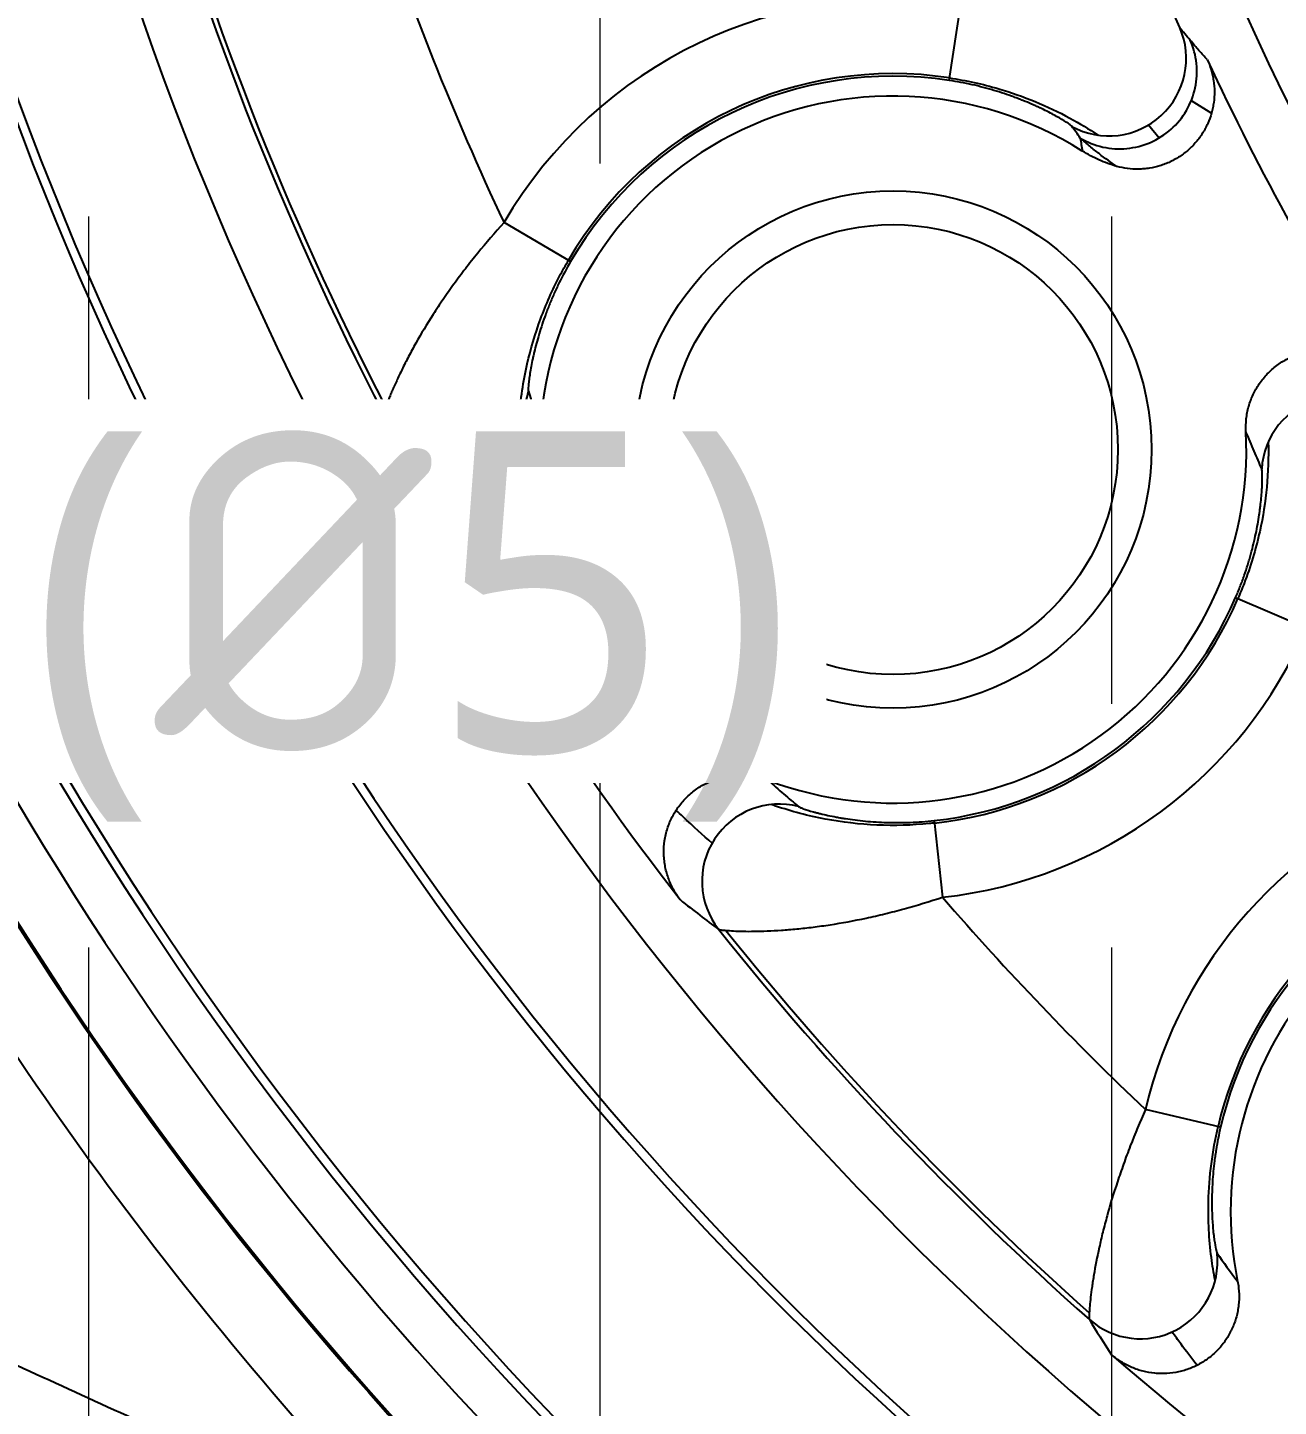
# Model space of a CAD drawing. Header units: millimetres. Extents: x 2519 to 3162, y 2051 to 2506.
# Drawn here: x 2728.94 to 2738.72, y 2260.45 to 2271.23 of the extents above; entities that cross this region are included whole.
import ezdxf

# ---------------------------------------------------------------- set-up
doc = ezdxf.new("R2010")
doc.units = ezdxf.units.MM
doc.linetypes.add('CENTER', pattern=[50.8, 31.75, -6.35, 6.35, -6.35])
doc.linetypes.add('HIDDEN', pattern=[9.525, 6.35, -3.175])
doc.layers.add('20', color=7, linetype='Continuous', true_color=0xffffff)
doc.layers.add('cool', color=153, linetype='HIDDEN', lineweight=9)
doc.layers.add('dim', color=82, linetype='Continuous', lineweight=9)
doc.styles.add('Capful-A', font='')
doc.styles.get('Capful-A').set_extended_font_data('Microsoft YaHei')
doc.dimstyles.new('Capful-A-1.0', dxfattribs={"dimtxt": 2.5, "dimasz": 2.5, "dimexe": 1.5, "dimexo": 1, "dimgap": 1.5, "dimtad": 0, "dimdsep": 46, "dimtxsty": 'Capful-A', "dimcen": 0, "dimclrt": 2, "dimazin": 2, "dimtfac": 1, "dimtmove": 0, "dimatfit": 3, "dimfxl": 0, "dimtolj": 1, "dimtzin": 0, "dimarcsym": 0})

# ---------------------------------------------------------------- blocks, each defined once
blk = doc.blocks.new('SL')
at = {"layer": 'cool', "color": 1, "linetype": 'CENTER', "lineweight": 18, "ltscale": 0.4}
blk.add_line((0, 220), (0, 0), dxfattribs=at)
at = {"layer": 'cool', "lineweight": 18, "ltscale": 0.6}
for p, q in [((-4, 208.79), (-4, 11.21)), ((4, 208.79), (4, 11.21))]:
    blk.add_line(p, q, dxfattribs=at)
blk = doc.blocks.new('*D159')
at = {"layer": 'Defpoints', "color": 0, "transparency": 16777216}
for p in [(2813.414, 2279.55), (2721.414, 2266.55), (2721.414, 2261.552)]:
    blk.add_point(p, dxfattribs=at)
at = {"layer": 'dim', "color": 0, "lineweight": -2, "transparency": 16777216}
blk.add_line((2721.414, 2266.05), (2721.414, 2261.552), dxfattribs=at)
at = {"layer": 'dim', "color": 2, "transparency": 16777216, "insert": (2721.414, 2259.281), "char_height": 2.5, "attachment_point": 5, "rotation": 90, "style": 'Capful-A', "bg_fill": 3, "box_fill_scale": 1.1, "bg_fill_color": 256, "bg_fill_true_color": 13158600, "bg_fill_transparency": 0}
blk.add_mtext('\\A1;92', dxfattribs=at)
blk = doc.blocks.new('*D160')
at = {"layer": 'Defpoints', "color": 0, "transparency": 16777216}
for p in [(2813.414, 2279.55), (2724.164, 2266.55), (2724.737, 2266.55)]:
    blk.add_point(p, dxfattribs=at)
at = {"layer": 'dim', "color": 0, "lineweight": -2, "transparency": 16777216}
blk.add_line((2724.663, 2266.55), (2724.737, 2266.55), dxfattribs=at)
at = {"layer": 'dim', "color": 2, "transparency": 16777216, "insert": (2730.082, 2266.55), "char_height": 2.5, "attachment_point": 5, "style": 'Capful-A', "bg_fill": 3, "box_fill_scale": 1.1, "bg_fill_color": 256, "bg_fill_true_color": 13158600, "bg_fill_transparency": 0}
blk.add_mtext('\\A1;13({\\fISOCPEUR|b0|i0|c134|p34;%%C}5)', dxfattribs=at)

msp = doc.modelspace()

# ---------------------------------------------------------------- linework, layer by layer
at = {"layer": '20', "color": 7, "linetype": 'Continuous'}
for p, q in [((2736.146, 2270.82), (2736.236, 2271.416)), ((2738.038, 2270.662), (2738.197, 2270.563)), ((2737.705, 2270.473), (2737.787, 2270.37)), ((2733.184, 2269.404), (2732.664, 2269.708)), ((2738.386, 2266.777), (2738.939, 2266.539)), ((2736.027, 2265.033), (2736.093, 2264.434)), ((2738.268, 2262.637), (2737.681, 2262.773))]:
    msp.add_line(p, q, dxfattribs=at)
for radius in [2.022, 1.759]:
    msp.add_circle((2735.706, 2267.934), radius, dxfattribs=at)
for centre, radius, start, end in [((2753.057, 2279.55), 27.782, 112.2875, 247.6643), ((2753.057, 2279.55), 27.712, 112.2862, 247.7111), ((2753.057, 2279.55), 25.842, 112.2891, 247.7135), ((2753.057, 2279.55), 25.772, 112.2877, 247.667), ((2753.566, 2279.55), 25.125, 112.2698, 247.7302), ((2753.057, 2279.55), 28.649, 188.96, 247.7124), ((2753.057, 2279.55), 28.636, 188.96, 246.1512), ((2753.057, 2279.55), 28.147, 188.96, 247.7124), ((2756.666, 2279.55), 20.483, 194.6918, 203.9573), ((2756.666, 2279.55), 19.968, 197.1847, 245.2209), ((2753.566, 2279.55), 24.611, 195.2404, 207.4412), ((2753.566, 2279.55), 24.572, 195.3869, 207.3425), ((2753.566, 2279.55), 23.104, 198.2914, 205.2148), ((2735.706, 2267.934), 3.522, 81.3408, 149.7677), ((2756.666, 2279.55), 20.389, 204.8463, 213.0394), ((2735.706, 2267.934), 2.939, 81.3408, 149.7677), ((2735.706, 2267.934), 2.919, 81.3408, 149.7677), ((2735.706, 2267.934), 2.764, 57.6074, 176.7657), ((2735.706, 2267.934), 2.764, 249.3125, 2.9103), ((2753.566, 2279.55), 24.704, 208.2975, 217.7807), ((2735.706, 2267.934), 2.919, 276.3105, 336.6481), ((2735.706, 2267.934), 2.939, 276.3105, 336.6481), ((2735.706, 2267.934), 3.522, 276.3105, 336.6481), ((2753.057, 2279.55), 29.215, 208.4064, 223.6137), ((2741.111, 2261.974), 3.522, 109.6496, 166.8832), ((2741.111, 2261.974), 2.939, 109.6496, 166.8832), ((2741.111, 2261.974), 2.919, 109.6496, 166.8832), ((2741.111, 2261.974), 2.764, 88.2126, 191.3443), ((2753.566, 2279.55), 23.104, 220.8634, 226.564), ((2753.566, 2279.55), 24.611, 218.637, 228.4495), ((2753.566, 2279.55), 24.572, 218.7358, 228.3664), ((2753.566, 2279.55), 24.704, 229.1751, 240.1778)]:
    msp.add_arc(centre, radius, start, end, dxfattribs=at)
for centre, major_axis, ratio, start_param, end_param in [((2737.397, 2270.988), (-0.464, -0.386), 0.995401, 0.372906, 2.864805), ((2732.259, 2268.486), (0.59, 0.124), 0.995273, 3.414513, 5.915602), ((2739.192, 2267.75), (-0.573, -0.189), 0.995401, 3.41838, 5.910279), ((2734.813, 2264.56), (0.353, 0.489), 0.995273, 0.367583, 2.868672), ((2737.642, 2261.583), (0.519, 0.307), 0.996377, 3.454483, 5.860318)]:
    msp.add_ellipse(centre, major_axis=major_axis, ratio=ratio, start_param=start_param, end_param=end_param, dxfattribs=at)
for points, knots in [([(2736.615, 2255.583), (2735.108, 2256.204), (2733.608, 2256.84), (2731.368, 2257.819), (2730.623, 2258.149), (2729.508, 2258.65), (2729.137, 2258.818), (2728.395, 2259.156), (2728.025, 2259.326), (2726.917, 2259.842), (2726.181, 2260.19), (2724.716, 2260.902), (2723.988, 2261.265), (2722.539, 2262.007), (2721.819, 2262.386), (2720.387, 2263.162), (2719.321, 2263.757), (2718.266, 2264.374), (2717.566, 2264.791), (2717.217, 2265.002), (2716.175, 2265.643), (2715.488, 2266.08), (2714.128, 2266.974), (2713.456, 2267.431), (2712.127, 2268.367), (2711.47, 2268.846), (2710.173, 2269.826), (2709.532, 2270.328), (2708.583, 2271.096), (2708.268, 2271.354), (2707.799, 2271.745), (2707.643, 2271.876), (2707.332, 2272.14), (2707.177, 2272.273), (2706.717, 2272.675), (2706.415, 2272.948), (2705.974, 2273.369), (2705.829, 2273.511), (2705.545, 2273.8), (2705.405, 2273.946), (2704.995, 2274.394), (2704.732, 2274.703), (2704.232, 2275.343), (2703.994, 2275.674), (2703.77, 2276.018)], [0, 0, 0, 0, 0.125, 0.125, 0.1875, 0.1875, 0.21875, 0.21875, 0.25, 0.25, 0.3125, 0.3125, 0.375, 0.375, 0.4375, 0.4375, 0.5, 0.53125, 0.53125, 0.5625, 0.5625, 0.625, 0.625, 0.6875, 0.6875, 0.75, 0.75, 0.8125, 0.8125, 0.84375, 0.84375, 0.859375, 0.859375, 0.875, 0.875, 0.90625, 0.90625, 0.921875, 0.921875, 0.9375, 0.9375, 0.96875, 0.96875, 1, 1, 1, 1]), ([(2736.592, 2255.601), (2736.122, 2255.794), (2733.925, 2256.708), (2730.138, 2258.352), (2725.381, 2260.55), (2721.046, 2262.771), (2717.134, 2265.019), (2713.643, 2267.275), (2710.57, 2269.498), (2707.891, 2271.651), (2705.607, 2273.639), (2704.365, 2275.138), (2703.842, 2275.921), (2703.8, 2275.986)], [0, 0, 0, 0, 0.03894, 0.18203, 0.315753, 0.440128, 0.55548, 0.662063, 0.759273, 0.847135, 0.925384, 0.993809, 1, 1, 1, 1]), ([(2735.573, 2256.342), (2734.185, 2256.922), (2732.458, 2257.665), (2730.74, 2258.428), (2730.054, 2258.735), (2729.711, 2258.889), (2728.683, 2259.354), (2728, 2259.669), (2726.639, 2260.307), (2725.961, 2260.631), (2724.611, 2261.291), (2723.939, 2261.628), (2721.935, 2262.657), (2720.613, 2263.371), (2718.983, 2264.305), (2718.495, 2264.589), (2718.01, 2264.877), (2717.688, 2265.071), (2717.526, 2265.168), (2716.723, 2265.657), (2716.086, 2266.056), (2714.194, 2267.28), (2712.958, 2268.131), (2711.448, 2269.242), (2711.147, 2269.467), (2710.55, 2269.921), (2710.253, 2270.15), (2709.367, 2270.845), (2708.783, 2271.318), (2708.061, 2271.919), (2707.916, 2272.04), (2707.629, 2272.283), (2707.486, 2272.405), (2707.059, 2272.775), (2706.778, 2273.025), (2706.229, 2273.538), (2705.961, 2273.801), (2705.443, 2274.345), (2705.193, 2274.626), (2704.953, 2274.917)], [0, 0, 0, 0, 0.125, 0.15625, 0.15625, 0.1875, 0.1875, 0.25, 0.25, 0.3125, 0.3125, 0.375, 0.375, 0.5, 0.5, 0.53125, 0.546875, 0.546875, 0.5625, 0.5625, 0.625, 0.625, 0.75, 0.75, 0.78125, 0.78125, 0.8125, 0.8125, 0.875, 0.875, 0.890625, 0.890625, 0.90625, 0.90625, 0.9375, 0.9375, 0.96875, 0.96875, 1, 1, 1, 1]), ([(2736.543, 2255.45), (2736.069, 2255.645), (2733.867, 2256.561), (2730.074, 2258.208), (2725.312, 2260.408), (2720.971, 2262.632), (2717.052, 2264.884), (2713.554, 2267.145), (2710.474, 2269.373), (2707.792, 2271.528), (2705.775, 2273.283), (2704.768, 2274.422), (2704.45, 2274.821)], [0, 0, 0, 0, 0.040661, 0.18885, 0.327338, 0.456145, 0.575608, 0.68599, 0.786663, 0.877657, 0.958694, 1, 1, 1, 1]), ([(2704.46, 2274.829), (2704.709, 2274.516), (2704.969, 2274.216), (2705.373, 2273.781), (2705.51, 2273.639), (2705.787, 2273.359), (2705.928, 2273.222), (2706.356, 2272.816), (2706.647, 2272.553), (2707.091, 2272.166), (2707.239, 2272.039), (2707.538, 2271.785), (2707.688, 2271.659), (2708.441, 2271.03), (2709.05, 2270.536), (2709.976, 2269.81), (2710.286, 2269.57), (2710.911, 2269.095), (2711.226, 2268.86), (2712.176, 2268.163), (2712.978, 2267.594), (2713.792, 2267.04), (2714.119, 2266.819), (2714.282, 2266.71), (2714.775, 2266.383), (2715.104, 2266.168), (2716.098, 2265.529), (2716.766, 2265.114), (2718.113, 2264.302), (2718.792, 2263.906), (2720.844, 2262.743), (2722.232, 2262.003), (2723.987, 2261.114), (2724.34, 2260.938), (2725.046, 2260.589), (2725.4, 2260.417), (2726.464, 2259.904), (2727.176, 2259.568), (2728.605, 2258.907), (2729.322, 2258.582), (2730.759, 2257.938), (2731.479, 2257.62), (2733.644, 2256.676), (2735.093, 2256.061), (2736.55, 2255.461)], [0, 0, 0, 0, 0.03125, 0.03125, 0.046875, 0.046875, 0.0625, 0.0625, 0.09375, 0.09375, 0.109375, 0.109375, 0.125, 0.125, 0.1875, 0.1875, 0.21875, 0.21875, 0.25, 0.25, 0.3125, 0.328125, 0.328125, 0.34375, 0.34375, 0.375, 0.375, 0.4375, 0.4375, 0.5, 0.5, 0.625, 0.625, 0.65625, 0.65625, 0.6875, 0.6875, 0.75, 0.75, 0.8125, 0.8125, 0.875, 0.875, 1, 1, 1, 1]), ([(2704.067, 2274.516), (2704.318, 2274.201), (2704.579, 2273.899), (2704.984, 2273.461), (2705.121, 2273.318), (2705.4, 2273.036), (2705.541, 2272.898), (2705.97, 2272.488), (2706.262, 2272.224), (2706.855, 2271.704), (2707.156, 2271.449), (2708.063, 2270.69), (2708.675, 2270.193), (2709.605, 2269.462), (2709.917, 2269.22), (2710.545, 2268.742), (2710.861, 2268.506), (2711.815, 2267.804), (2712.62, 2267.231), (2713.438, 2266.673), (2713.766, 2266.451), (2713.931, 2266.341), (2714.425, 2266.011), (2714.757, 2265.795), (2715.755, 2265.152), (2716.426, 2264.733), (2717.779, 2263.916), (2718.462, 2263.517), (2720.523, 2262.346), (2721.918, 2261.6), (2723.682, 2260.705), (2724.036, 2260.528), (2724.746, 2260.177), (2725.102, 2260.003), (2726.171, 2259.487), (2727.603, 2258.811), (2729.044, 2258.156), (2730.488, 2257.508), (2731.212, 2257.188), (2733.388, 2256.239), (2734.846, 2255.62), (2736.309, 2255.017)], [0, 0, 0, 0, 0.03125, 0.03125, 0.046875, 0.046875, 0.0625, 0.0625, 0.09375, 0.09375, 0.125, 0.125, 0.1875, 0.1875, 0.21875, 0.21875, 0.25, 0.25, 0.3125, 0.328125, 0.328125, 0.34375, 0.34375, 0.375, 0.375, 0.4375, 0.4375, 0.5, 0.5, 0.625, 0.625, 0.65625, 0.65625, 0.6875, 0.6875, 0.75, 0.8125, 0.8125, 0.875, 0.875, 1, 1, 1, 1]), ([(2706.432, 2274.342), (2707.057, 2273.711), (2708.577, 2272.389), (2711.183, 2270.295), (2714.208, 2268.107), (2717.656, 2265.878), (2721.524, 2263.655), (2725.818, 2261.455), (2729.906, 2259.566), (2732.557, 2258.401), (2733.618, 2257.944)], [0, 0, 0, 0, 0.088408, 0.194655, 0.312206, 0.441093, 0.580582, 0.730982, 0.892687, 1, 1, 1, 1]), ([(2731.905, 2259.398), (2731.361, 2259.638), (2730.817, 2259.881), (2729.731, 2260.37), (2729.19, 2260.617), (2727.568, 2261.367), (2726.494, 2261.878), (2724.361, 2262.933), (2723.303, 2263.476), (2721.208, 2264.601), (2719.911, 2265.327), (2718.631, 2266.088), (2718.121, 2266.396), (2717.867, 2266.551), (2717.107, 2267.02), (2716.604, 2267.339), (2715.107, 2268.31), (2714.125, 2268.98), (2712.679, 2270.02), (2712.202, 2270.373), (2711.255, 2271.09), (2710.787, 2271.455), (2709.858, 2272.196), (2709.398, 2272.572), (2708.713, 2273.145), (2708.486, 2273.337), (2708.036, 2273.727), (2707.813, 2273.924), (2707.592, 2274.126)], [0, 0, 0, 0, 0.0625, 0.0625, 0.125, 0.125, 0.25, 0.25, 0.375, 0.375, 0.5, 0.53125, 0.53125, 0.5625, 0.5625, 0.625, 0.625, 0.75, 0.75, 0.8125, 0.8125, 0.875, 0.875, 0.9375, 0.9375, 0.96875, 0.96875, 1, 1, 1, 1]), ([(2732.914, 2258.407), (2732.339, 2258.657), (2731.766, 2258.909), (2730.621, 2259.418), (2730.05, 2259.675), (2728.91, 2260.193), (2728.341, 2260.455), (2727.206, 2260.986), (2726.641, 2261.255), (2724.951, 2262.074), (2723.834, 2262.636), (2721.62, 2263.802), (2720.523, 2264.405), (2718.898, 2265.345), (2718.359, 2265.664), (2717.556, 2266.152), (2717.289, 2266.317), (2716.757, 2266.648), (2716.493, 2266.816), (2715.175, 2267.66), (2714.138, 2268.359), (2712.612, 2269.447), (2712.108, 2269.816), (2711.111, 2270.568), (2710.617, 2270.95), (2709.638, 2271.728), (2709.153, 2272.123), (2708.433, 2272.724), (2708.194, 2272.926), (2707.719, 2273.336), (2707.484, 2273.543), (2707.253, 2273.755)], [0, 0, 0, 0, 0.0625, 0.0625, 0.125, 0.125, 0.1875, 0.1875, 0.25, 0.25, 0.375, 0.375, 0.5, 0.5, 0.5625, 0.5625, 0.59375, 0.59375, 0.625, 0.625, 0.75, 0.75, 0.8125, 0.8125, 0.875, 0.875, 0.9375, 0.9375, 0.96875, 0.96875, 1, 1, 1, 1]), ([(2707.537, 2273.516), (2707.869, 2273.219), (2709.052, 2272.21), (2711.28, 2270.42), (2714.297, 2268.237), (2717.739, 2266.012), (2721.6, 2263.794), (2725.887, 2261.597), (2729.708, 2259.832), (2732.088, 2258.78), (2732.88, 2258.436)], [0, 0, 0, 0, 0.046762, 0.161261, 0.287941, 0.426837, 0.577159, 0.73924, 0.913503, 1, 1, 1, 1]), ([(2737.171, 2270.369), (2737.225, 2270.337), (2737.285, 2270.313), (2737.409, 2270.285), (2737.473, 2270.281), (2737.599, 2270.294), (2737.662, 2270.31), (2737.778, 2270.361), (2737.833, 2270.395), (2737.928, 2270.48), (2737.969, 2270.53), (2738.033, 2270.64), (2738.056, 2270.7), (2738.083, 2270.824), (2738.087, 2270.888), (2738.073, 2271.014), (2738.057, 2271.076), (2738.031, 2271.134)], [0, 0, 0, 0, 0.125, 0.125, 0.25, 0.25, 0.375, 0.375, 0.5, 0.5, 0.625, 0.625, 0.75, 0.75, 0.875, 0.875, 1, 1, 1, 1]), ([(2738.164, 2270.983), (2738.143, 2271.005), (2738.121, 2271.029), (2738.077, 2271.079), (2738.054, 2271.105), (2738.031, 2271.134)], [0, 0, 0, 0, 0.5, 0.5, 1, 1, 1, 1]), ([(2738.164, 2270.983), (2738.176, 2270.957), (2738.186, 2270.93), (2738.199, 2270.889), (2738.202, 2270.875), (2738.208, 2270.847), (2738.211, 2270.833), (2738.218, 2270.79), (2738.222, 2270.733), (2738.218, 2270.676), (2738.213, 2270.633), (2738.21, 2270.619), (2738.204, 2270.591), (2738.201, 2270.577), (2738.189, 2270.536), (2738.18, 2270.51), (2738.156, 2270.457), (2738.143, 2270.432), (2738.112, 2270.383), (2738.096, 2270.36), (2738.068, 2270.328), (2738.058, 2270.317), (2738.038, 2270.297), (2738.028, 2270.287), (2737.996, 2270.258), (2737.95, 2270.224), (2737.901, 2270.196), (2737.862, 2270.177), (2737.848, 2270.172), (2737.822, 2270.161), (2737.808, 2270.157), (2737.767, 2270.144), (2737.74, 2270.138), (2737.697, 2270.131), (2737.683, 2270.13), (2737.654, 2270.127), (2737.64, 2270.126), (2737.597, 2270.126), (2737.54, 2270.129), (2737.484, 2270.141), (2737.456, 2270.148)], [0, 0, 0, 0, 0.0625, 0.0625, 0.09375, 0.09375, 0.125, 0.125, 0.1875, 0.25, 0.25, 0.28125, 0.28125, 0.3125, 0.3125, 0.375, 0.375, 0.4375, 0.4375, 0.5, 0.5, 0.53125, 0.53125, 0.5625, 0.5625, 0.625, 0.6875, 0.6875, 0.71875, 0.71875, 0.75, 0.75, 0.8125, 0.8125, 0.84375, 0.84375, 0.875, 0.875, 0.9375, 1, 1, 1, 1]), ([(2737.105, 2270.461), (2737.104, 2270.463), (2737.099, 2270.468), (2737.09, 2270.474), (2737.083, 2270.479), (2737.079, 2270.482), (2737.058, 2270.496), (2737.035, 2270.51), (2736.993, 2270.535), (2736.978, 2270.543), (2736.946, 2270.56), (2736.911, 2270.578), (2736.864, 2270.602), (2736.833, 2270.616), (2736.812, 2270.625), (2736.801, 2270.63), (2736.769, 2270.644), (2736.735, 2270.658), (2736.699, 2270.672), (2736.675, 2270.681), (2736.663, 2270.686), (2736.601, 2270.709), (2736.549, 2270.726), (2736.468, 2270.75), (2736.44, 2270.758), (2736.384, 2270.773), (2736.355, 2270.78), (2736.266, 2270.799), (2736.207, 2270.811), (2736.146, 2270.82)], [0, 0, 0, 0, 0.0625, 0.09375, 0.09375, 0.125, 0.125, 0.25, 0.25, 0.3125, 0.3125, 0.375, 0.4375, 0.46875, 0.46875, 0.5, 0.5, 0.5625, 0.59375, 0.59375, 0.625, 0.625, 0.75, 0.75, 0.8125, 0.8125, 0.875, 0.875, 1, 1, 1, 1]), ([(2736.148, 2270.839), (2736.277, 2270.82), (2736.407, 2270.792), (2736.726, 2270.698), (2736.915, 2270.62), (2737.165, 2270.485), (2737.238, 2270.44), (2737.31, 2270.393)], [0, 0, 0, 0, 0.312055, 0.312055, 0.791604, 0.791604, 1, 1, 1, 1]), ([(2737.456, 2270.148), (2737.411, 2270.178), (2737.365, 2270.211), (2737.294, 2270.266), (2737.27, 2270.285), (2737.221, 2270.325), (2737.196, 2270.347), (2737.171, 2270.369)], [0, 0, 0, 0, 0.5, 0.5, 0.75, 0.75, 1, 1, 1, 1]), ([(2732.664, 2269.708), (2732.592, 2269.629), (2732.524, 2269.55), (2732.442, 2269.449), (2732.425, 2269.429), (2732.393, 2269.389), (2732.377, 2269.368), (2732.331, 2269.308), (2732.301, 2269.268), (2732.257, 2269.208), (2732.243, 2269.188), (2732.215, 2269.148), (2732.201, 2269.128), (2732.16, 2269.068), (2732.134, 2269.029), (2732.06, 2268.913), (2732.015, 2268.838), (2731.954, 2268.731), (2731.935, 2268.696), (2731.908, 2268.644), (2731.899, 2268.628), (2731.882, 2268.594), (2731.874, 2268.578), (2731.851, 2268.53), (2731.837, 2268.5), (2731.811, 2268.443), (2731.799, 2268.416), (2731.783, 2268.378), (2731.778, 2268.366), (2731.768, 2268.343), (2731.764, 2268.332), (2731.752, 2268.301), (2731.745, 2268.282), (2731.737, 2268.259), (2731.735, 2268.252), (2731.731, 2268.239), (2731.729, 2268.233), (2731.725, 2268.219), (2731.724, 2268.212), (2731.724, 2268.209)], [0, 0, 0, 0, 0.125, 0.125, 0.15625, 0.15625, 0.1875, 0.1875, 0.25, 0.25, 0.28125, 0.28125, 0.3125, 0.3125, 0.375, 0.375, 0.5, 0.5, 0.5625, 0.5625, 0.59375, 0.59375, 0.625, 0.625, 0.6875, 0.6875, 0.75, 0.75, 0.78125, 0.78125, 0.8125, 0.8125, 0.875, 0.875, 0.90625, 0.90625, 0.9375, 0.9375, 1, 1, 1, 1]), ([(2732.782, 2268.188), (2732.793, 2268.327), (2732.814, 2268.466), (2732.872, 2268.721), (2732.907, 2268.839), (2732.992, 2269.069), (2733.041, 2269.181), (2733.12, 2269.331), (2733.144, 2269.373), (2733.168, 2269.414)], [0, 0, 0, 0, 0.327907, 0.327907, 0.608909, 0.608909, 0.889911, 0.889911, 1, 1, 1, 1]), ([(2733.184, 2269.404), (2733.152, 2269.349), (2733.123, 2269.294), (2733.082, 2269.211), (2733.069, 2269.183), (2733.044, 2269.128), (2733.026, 2269.087), (2733.01, 2269.046), (2733, 2269.019), (2732.995, 2269.006), (2732.98, 2268.966), (2732.97, 2268.939), (2732.945, 2268.862), (2732.93, 2268.812), (2732.911, 2268.741), (2732.905, 2268.718), (2732.897, 2268.684), (2732.894, 2268.673), (2732.889, 2268.651), (2732.887, 2268.64), (2732.876, 2268.587), (2732.869, 2268.549), (2732.863, 2268.507), (2732.862, 2268.499), (2732.86, 2268.483), (2732.859, 2268.476), (2732.857, 2268.455), (2732.855, 2268.442), (2732.854, 2268.421), (2732.853, 2268.412), (2732.853, 2268.398), (2732.854, 2268.394), (2732.854, 2268.391)], [0, 0, 0, 0, 0.125, 0.125, 0.1875, 0.1875, 0.25, 0.28125, 0.28125, 0.3125, 0.3125, 0.375, 0.375, 0.5, 0.5, 0.5625, 0.5625, 0.59375, 0.59375, 0.625, 0.625, 0.75, 0.75, 0.78125, 0.78125, 0.8125, 0.8125, 0.875, 0.875, 0.9375, 0.9375, 1, 1, 1, 1]), ([(2738.466, 2268.075), (2738.465, 2268.108), (2738.466, 2268.141), (2738.471, 2268.19), (2738.474, 2268.206), (2738.48, 2268.239), (2738.484, 2268.255), (2738.497, 2268.303), (2738.509, 2268.333), (2738.529, 2268.378), (2738.537, 2268.392), (2738.553, 2268.421), (2738.562, 2268.435), (2738.59, 2268.476), (2738.611, 2268.501), (2738.645, 2268.537), (2738.657, 2268.548), (2738.682, 2268.57), (2738.694, 2268.581), (2738.734, 2268.61), (2738.762, 2268.628), (2738.806, 2268.65), (2738.82, 2268.657), (2738.851, 2268.67), (2738.867, 2268.676), (2738.914, 2268.691), (2738.946, 2268.698), (2738.994, 2268.706), (2739.011, 2268.707), (2739.043, 2268.71), (2739.06, 2268.71), (2739.11, 2268.709), (2739.142, 2268.706), (2739.191, 2268.697), (2739.207, 2268.693), (2739.238, 2268.685), (2739.254, 2268.68), (2739.301, 2268.663), (2739.331, 2268.649), (2739.374, 2268.626), (2739.388, 2268.617), (2739.415, 2268.599), (2739.428, 2268.589), (2739.467, 2268.558), (2739.515, 2268.513), (2739.556, 2268.461), (2739.574, 2268.433)], [0, 0, 0, 0, 0.0625, 0.0625, 0.09375, 0.09375, 0.125, 0.125, 0.1875, 0.1875, 0.21875, 0.21875, 0.25, 0.25, 0.3125, 0.3125, 0.34375, 0.34375, 0.375, 0.375, 0.4375, 0.4375, 0.46875, 0.46875, 0.5, 0.5, 0.5625, 0.5625, 0.59375, 0.59375, 0.625, 0.625, 0.6875, 0.6875, 0.71875, 0.71875, 0.75, 0.75, 0.8125, 0.8125, 0.84375, 0.84375, 0.875, 0.875, 0.9375, 1, 1, 1, 1]), ([(2732.854, 2268.391), (2732.868, 2268.344), (2732.882, 2268.295), (2732.913, 2268.195), (2732.929, 2268.144), (2732.947, 2268.09)], [0, 0, 0, 0, 0.5, 0.5, 1, 1, 1, 1]), ([(2731.724, 2268.209), (2731.737, 2268.151), (2731.75, 2268.091), (2731.78, 2267.968), (2731.796, 2267.905), (2731.814, 2267.839)], [0, 0, 0, 0, 0.5, 0.5, 1, 1, 1, 1]), ([(2732.947, 2268.09), (2732.945, 2268.058), (2732.94, 2268.025), (2732.93, 2267.977), (2732.926, 2267.961), (2732.916, 2267.93), (2732.911, 2267.915), (2732.892, 2267.869), (2732.878, 2267.84), (2732.853, 2267.798), (2732.844, 2267.785), (2732.825, 2267.758), (2732.815, 2267.745), (2732.783, 2267.708), (2732.76, 2267.685), (2732.723, 2267.653), (2732.71, 2267.643), (2732.684, 2267.624), (2732.67, 2267.615), (2732.628, 2267.59), (2732.599, 2267.575), (2732.554, 2267.557), (2732.539, 2267.552), (2732.507, 2267.542), (2732.491, 2267.538), (2732.444, 2267.527), (2732.411, 2267.523), (2732.363, 2267.52), (2732.347, 2267.52), (2732.314, 2267.521), (2732.297, 2267.522), (2732.249, 2267.527), (2732.217, 2267.533), (2732.17, 2267.546), (2732.154, 2267.551), (2732.124, 2267.563), (2732.109, 2267.569), (2732.064, 2267.59), (2732.036, 2267.606), (2731.995, 2267.633), (2731.982, 2267.642), (2731.957, 2267.663), (2731.944, 2267.674), (2731.909, 2267.707), (2731.865, 2267.756), (2731.83, 2267.81), (2731.814, 2267.839)], [0, 0, 0, 0, 0.0625, 0.0625, 0.09375, 0.09375, 0.125, 0.125, 0.1875, 0.1875, 0.21875, 0.21875, 0.25, 0.25, 0.3125, 0.3125, 0.34375, 0.34375, 0.375, 0.375, 0.4375, 0.4375, 0.46875, 0.46875, 0.5, 0.5, 0.5625, 0.5625, 0.59375, 0.59375, 0.625, 0.625, 0.6875, 0.6875, 0.71875, 0.71875, 0.75, 0.75, 0.8125, 0.8125, 0.84375, 0.84375, 0.875, 0.875, 0.9375, 1, 1, 1, 1]), ([(2738.59, 2267.782), (2738.572, 2267.827), (2738.553, 2267.873), (2738.511, 2267.971), (2738.49, 2268.021), (2738.466, 2268.075)], [0, 0, 0, 0, 0.5, 0.5, 1, 1, 1, 1]), ([(2738.641, 2267.991), (2738.647, 2267.757), (2738.626, 2267.524), (2738.544, 2267.155), (2738.502, 2267.018), (2738.437, 2266.848), (2738.421, 2266.808), (2738.404, 2266.77)], [0, 0, 0, 0, 0.566822, 0.566822, 0.899378, 0.899378, 1, 1, 1, 1]), ([(2738.386, 2266.777), (2738.398, 2266.806), (2738.41, 2266.834), (2738.432, 2266.891), (2738.443, 2266.92), (2738.463, 2266.977), (2738.472, 2267.005), (2738.485, 2267.047), (2738.489, 2267.061), (2738.498, 2267.089), (2738.502, 2267.103), (2738.521, 2267.172), (2738.533, 2267.225), (2738.555, 2267.326), (2738.563, 2267.375), (2738.572, 2267.434), (2738.574, 2267.446), (2738.577, 2267.468), (2738.578, 2267.48), (2738.582, 2267.513), (2738.585, 2267.534), (2738.59, 2267.594), (2738.592, 2267.631), (2738.595, 2267.696), (2738.595, 2267.723), (2738.594, 2267.748), (2738.594, 2267.753), (2738.593, 2267.761), (2738.593, 2267.765), (2738.592, 2267.775), (2738.591, 2267.779), (2738.59, 2267.782)], [0, 0, 0, 0, 0.0625, 0.0625, 0.125, 0.125, 0.1875, 0.1875, 0.21875, 0.21875, 0.25, 0.25, 0.375, 0.375, 0.5, 0.5, 0.53125, 0.53125, 0.5625, 0.5625, 0.625, 0.625, 0.75, 0.75, 0.875, 0.875, 0.90625, 0.90625, 0.9375, 0.9375, 1, 1, 1, 1]), ([(2734.041, 2264.415), (2734.021, 2264.441), (2734.003, 2264.469), (2733.979, 2264.512), (2733.972, 2264.527), (2733.959, 2264.557), (2733.953, 2264.572), (2733.937, 2264.618), (2733.928, 2264.649), (2733.92, 2264.697), (2733.918, 2264.714), (2733.915, 2264.746), (2733.914, 2264.763), (2733.913, 2264.811), (2733.915, 2264.844), (2733.922, 2264.892), (2733.925, 2264.908), (2733.933, 2264.94), (2733.937, 2264.956), (2733.952, 2265.002), (2733.965, 2265.032), (2733.987, 2265.076), (2733.995, 2265.09), (2734.012, 2265.118), (2734.021, 2265.131), (2734.05, 2265.171), (2734.072, 2265.195), (2734.107, 2265.229), (2734.119, 2265.24), (2734.144, 2265.261), (2734.157, 2265.271), (2734.197, 2265.299), (2734.225, 2265.315), (2734.269, 2265.336), (2734.284, 2265.343), (2734.315, 2265.354), (2734.33, 2265.359), (2734.377, 2265.373), (2734.409, 2265.38), (2734.458, 2265.386), (2734.474, 2265.387), (2734.506, 2265.388), (2734.523, 2265.388), (2734.572, 2265.386), (2734.636, 2265.378), (2734.699, 2265.361), (2734.73, 2265.349)], [0, 0, 0, 0, 0.0625, 0.0625, 0.09375, 0.09375, 0.125, 0.125, 0.1875, 0.1875, 0.21875, 0.21875, 0.25, 0.25, 0.3125, 0.3125, 0.34375, 0.34375, 0.375, 0.375, 0.4375, 0.4375, 0.46875, 0.46875, 0.5, 0.5, 0.5625, 0.5625, 0.59375, 0.59375, 0.625, 0.625, 0.6875, 0.6875, 0.71875, 0.71875, 0.75, 0.75, 0.8125, 0.8125, 0.84375, 0.84375, 0.875, 0.875, 0.9375, 1, 1, 1, 1]), ([(2734.73, 2265.349), (2734.771, 2265.311), (2734.811, 2265.275), (2734.89, 2265.207), (2734.929, 2265.174), (2734.967, 2265.142)], [0, 0, 0, 0, 0.5, 0.5, 1, 1, 1, 1]), ([(2736.029, 2265.014), (2736.016, 2265.013), (2736.003, 2265.011), (2735.855, 2264.996), (2735.718, 2264.992), (2735.443, 2265.004), (2735.309, 2265.02), (2735.044, 2265.069), (2734.913, 2265.104), (2734.776, 2265.151), (2734.764, 2265.155), (2734.752, 2265.159)], [0, 0, 0, 0, 0.030853, 0.030853, 0.344241, 0.344241, 0.657629, 0.657629, 0.971017, 0.971017, 1, 1, 1, 1]), ([(2734.967, 2265.142), (2734.969, 2265.141), (2734.973, 2265.139), (2734.983, 2265.134), (2734.986, 2265.133), (2734.995, 2265.13), (2734.999, 2265.128), (2735.025, 2265.119), (2735.052, 2265.11), (2735.093, 2265.099), (2735.101, 2265.097), (2735.119, 2265.092), (2735.128, 2265.09), (2735.156, 2265.083), (2735.196, 2265.074), (2735.251, 2265.063), (2735.286, 2265.056), (2735.309, 2265.052), (2735.322, 2265.05), (2735.383, 2265.041), (2735.435, 2265.034), (2735.517, 2265.026), (2735.545, 2265.024), (2735.601, 2265.021), (2735.659, 2265.018), (2735.718, 2265.017), (2735.778, 2265.017), (2735.809, 2265.018), (2735.902, 2265.022), (2735.964, 2265.026), (2736.027, 2265.033)], [0, 0, 0, 0, 0.0625, 0.0625, 0.09375, 0.09375, 0.125, 0.125, 0.25, 0.25, 0.28125, 0.28125, 0.3125, 0.3125, 0.375, 0.4375, 0.46875, 0.46875, 0.5, 0.5, 0.625, 0.625, 0.6875, 0.6875, 0.75, 0.8125, 0.8125, 0.875, 0.875, 1, 1, 1, 1]), ([(2734.291, 2264.857), (2734.22, 2264.918), (2734.145, 2264.986), (2734.046, 2265.079), (2734.028, 2265.096), (2734.009, 2265.113)], [0, 0, 0, 0, 0.819884, 0.819884, 1, 1, 1, 1]), ([(2733.596, 2257.962), (2733.461, 2258.02), (2733.192, 2258.137), (2732.788, 2258.312), (2732.384, 2258.488), (2731.981, 2258.665), (2731.578, 2258.843), (2731.175, 2259.021), (2730.773, 2259.2), (2730.371, 2259.38), (2729.969, 2259.561), (2729.568, 2259.743), (2729.167, 2259.925), (2728.767, 2260.108), (2728.367, 2260.293), (2727.968, 2260.478), (2727.569, 2260.665), (2727.171, 2260.852), (2726.773, 2261.041), (2726.376, 2261.231), (2725.98, 2261.422), (2725.584, 2261.615), (2725.189, 2261.809), (2724.795, 2262.005), (2724.402, 2262.202), (2724.009, 2262.401), (2723.617, 2262.601), (2723.226, 2262.803), (2722.836, 2263.006), (2722.447, 2263.211), (2722.059, 2263.418), (2721.671, 2263.626), (2721.285, 2263.836), (2720.899, 2264.048), (2720.568, 2264.232), (2720.365, 2264.346), (2720.29, 2264.388)], [0, 0, 0, 0, 0.029791, 0.059581, 0.089371, 0.119162, 0.148952, 0.178742, 0.208532, 0.238321, 0.26811, 0.297897, 0.327683, 0.357467, 0.387248, 0.417028, 0.446806, 0.476581, 0.506355, 0.536126, 0.565896, 0.595665, 0.625432, 0.655197, 0.684961, 0.714724, 0.744486, 0.774247, 0.804006, 0.833765, 0.863522, 0.893278, 0.923033, 0.952787, 0.98254, 1, 1, 1, 1]), ([(2734.041, 2264.415), (2734.094, 2264.372), (2734.145, 2264.332), (2734.245, 2264.255), (2734.294, 2264.218), (2734.342, 2264.184)], [0, 0, 0, 0, 0.5, 0.5, 1, 1, 1, 1]), ([(2734.342, 2264.184), (2734.345, 2264.182), (2734.352, 2264.18), (2734.367, 2264.178), (2734.372, 2264.177), (2734.386, 2264.176), (2734.393, 2264.175), (2734.418, 2264.173), (2734.437, 2264.172), (2734.482, 2264.169), (2734.507, 2264.168), (2734.561, 2264.167), (2734.591, 2264.167), (2734.654, 2264.168), (2734.687, 2264.169), (2734.758, 2264.172), (2734.794, 2264.173), (2734.852, 2264.177), (2734.872, 2264.179), (2734.912, 2264.182), (2734.932, 2264.184), (2734.995, 2264.19), (2735.037, 2264.195), (2735.103, 2264.203), (2735.125, 2264.206), (2735.17, 2264.212), (2735.192, 2264.215), (2735.307, 2264.233), (2735.401, 2264.25), (2735.545, 2264.281), (2735.594, 2264.292), (2735.668, 2264.31), (2735.692, 2264.317), (2735.742, 2264.329), (2735.767, 2264.336), (2735.893, 2264.37), (2735.993, 2264.401), (2736.093, 2264.434)], [0, 0, 0, 0, 0.0625, 0.0625, 0.09375, 0.09375, 0.125, 0.125, 0.1875, 0.1875, 0.25, 0.25, 0.3125, 0.3125, 0.375, 0.375, 0.4375, 0.4375, 0.46875, 0.46875, 0.5, 0.5, 0.5625, 0.5625, 0.59375, 0.59375, 0.625, 0.625, 0.75, 0.75, 0.8125, 0.8125, 0.84375, 0.84375, 0.875, 0.875, 1, 1, 1, 1]), ([(2737.681, 2262.773), (2737.639, 2262.679), (2737.599, 2262.584), (2737.553, 2262.466), (2737.544, 2262.442), (2737.526, 2262.395), (2737.518, 2262.371), (2737.493, 2262.302), (2737.477, 2262.255), (2737.431, 2262.119), (2737.404, 2262.03), (2737.375, 2261.922), (2737.369, 2261.901), (2737.358, 2261.858), (2737.352, 2261.837), (2737.337, 2261.775), (2737.328, 2261.735), (2737.302, 2261.619), (2737.288, 2261.547), (2737.274, 2261.465), (2737.272, 2261.449), (2737.267, 2261.418), (2737.265, 2261.403), (2737.258, 2261.358), (2737.255, 2261.331), (2737.246, 2261.256), (2737.243, 2261.215), (2737.241, 2261.178), (2737.24, 2261.171), (2737.24, 2261.159), (2737.24, 2261.154), (2737.24, 2261.141), (2737.241, 2261.135), (2737.242, 2261.132)], [0, 0, 0, 0, 0.125, 0.125, 0.15625, 0.15625, 0.1875, 0.1875, 0.25, 0.25, 0.375, 0.375, 0.40625, 0.40625, 0.4375, 0.4375, 0.5, 0.5, 0.625, 0.625, 0.65625, 0.65625, 0.6875, 0.6875, 0.75, 0.75, 0.875, 0.875, 0.90625, 0.90625, 0.9375, 0.9375, 1, 1, 1, 1]), ([(2738.226, 2261.437), (2738.214, 2261.496), (2738.204, 2261.556), (2738.178, 2261.759), (2738.17, 2261.907), (2738.178, 2262.25), (2738.204, 2262.45), (2738.25, 2262.641)], [0, 0, 0, 0, 0.154069, 0.154069, 0.515322, 0.515322, 1, 1, 1, 1]), ([(2738.268, 2262.637), (2738.254, 2262.577), (2738.243, 2262.518), (2738.231, 2262.445), (2738.229, 2262.43), (2738.224, 2262.401), (2738.222, 2262.387), (2738.217, 2262.344), (2738.214, 2262.316), (2738.206, 2262.233), (2738.203, 2262.18), (2738.2, 2262.076), (2738.2, 2262.028), (2738.202, 2261.938), (2738.205, 2261.896), (2738.209, 2261.838), (2738.211, 2261.82), (2738.215, 2261.785), (2738.217, 2261.769), (2738.223, 2261.725), (2738.227, 2261.701), (2738.232, 2261.679), (2738.233, 2261.675), (2738.235, 2261.668), (2738.236, 2261.664), (2738.238, 2261.656), (2738.239, 2261.653), (2738.241, 2261.651)], [0, 0, 0, 0, 0.125, 0.125, 0.15625, 0.15625, 0.1875, 0.1875, 0.25, 0.25, 0.375, 0.375, 0.5, 0.5, 0.625, 0.625, 0.6875, 0.6875, 0.75, 0.75, 0.875, 0.875, 0.90625, 0.90625, 0.9375, 0.9375, 1, 1, 1, 1]), ([(2738.401, 2261.431), (2738.404, 2261.415), (2738.407, 2261.4), (2738.41, 2261.368), (2738.412, 2261.353), (2738.414, 2261.306), (2738.413, 2261.275), (2738.407, 2261.229), (2738.405, 2261.213), (2738.399, 2261.183), (2738.396, 2261.167), (2738.383, 2261.122), (2738.362, 2261.063), (2738.332, 2261.008), (2738.307, 2260.969), (2738.298, 2260.956), (2738.279, 2260.931), (2738.269, 2260.919), (2738.238, 2260.885), (2738.215, 2260.863), (2738.179, 2260.834), (2738.166, 2260.824), (2738.14, 2260.806), (2738.127, 2260.798), (2738.087, 2260.775), (2738.059, 2260.761), (2738.015, 2260.744), (2738, 2260.739), (2737.97, 2260.73), (2737.955, 2260.726), (2737.91, 2260.716), (2737.879, 2260.712), (2737.832, 2260.709), (2737.817, 2260.709), (2737.785, 2260.709), (2737.77, 2260.71), (2737.723, 2260.715), (2737.692, 2260.72), (2737.647, 2260.731), (2737.632, 2260.736), (2737.603, 2260.746), (2737.588, 2260.752), (2737.545, 2260.77), (2737.49, 2260.799), (2737.44, 2260.836), (2737.416, 2260.856)], [0, 0, 0, 0, 0.03125, 0.03125, 0.0625, 0.0625, 0.125, 0.125, 0.15625, 0.15625, 0.1875, 0.1875, 0.25, 0.3125, 0.3125, 0.34375, 0.34375, 0.375, 0.375, 0.4375, 0.4375, 0.46875, 0.46875, 0.5, 0.5, 0.5625, 0.5625, 0.59375, 0.59375, 0.625, 0.625, 0.6875, 0.6875, 0.71875, 0.71875, 0.75, 0.75, 0.8125, 0.8125, 0.84375, 0.84375, 0.875, 0.875, 0.9375, 1, 1, 1, 1]), ([(2738.084, 2260.774), (2738.04, 2260.831), (2737.998, 2260.886), (2737.935, 2260.972), (2737.912, 2261.004), (2737.889, 2261.036)], [0, 0, 0, 0, 0.617869, 0.617869, 1, 1, 1, 1])]:
    msp.add_open_spline(points, degree=3, knots=knots, dxfattribs=at)
for points in [[(2734.361, 2257.307), (2733.463, 2257.689), (2731.741, 2258.436), (2729.426, 2259.471), (2727.226, 2260.486), (2725.003, 2261.555), (2722.742, 2262.704), (2720.561, 2263.88), (2718.557, 2265.027), (2716.752, 2266.125), (2715.121, 2267.172), (2713.65, 2268.169), (2712.335, 2269.103), (2711.168, 2269.97), (2710.123, 2270.778), (2709.171, 2271.541), (2708.267, 2272.288), (2707.367, 2273.054), (2706.47, 2273.873), (2705.911, 2274.453), (2705.642, 2274.755)], [(2738.031, 2271.134), (2738.003, 2271.168), (2737.975, 2271.201), (2737.948, 2271.233)], [(2737.171, 2270.369), (2737.148, 2270.401), (2737.127, 2270.431), (2737.105, 2270.461)], [(2737.171, 2270.369), (2737.176, 2270.336), (2737.182, 2270.302), (2737.187, 2270.268)], [(2737.456, 2270.148), (2737.408, 2270.162), (2737.316, 2270.195), (2737.229, 2270.242), (2737.187, 2270.268)], [(2732.439, 2267.527), (2732.391, 2267.661), (2732.352, 2267.779), (2732.319, 2267.889)], [(2738.241, 2261.651), (2738.291, 2261.579), (2738.344, 2261.506), (2738.401, 2261.431)], [(2737.242, 2261.132), (2737.295, 2261.043), (2737.353, 2260.952), (2737.416, 2260.856)]]:
    msp.add_open_spline(points, degree=3, dxfattribs=at)

# ---------------------------------------------------------------- block references
at = {"lineweight": 18}
msp.add_blockref('SL', (2733.414, 2169.55), dxfattribs=at)

# ---------------------------------------------------------------- next in the draw order: dimensions: what is measured, and where the dimension line sits
at = {"layer": 'dim'}
dim = msp.add_ordinate_dim(feature_location=(2721.414, 2266.55), offset=(0, -4.998), dtype=1, origin=(2813.414, 2279.55), dimstyle='Capful-A-1.0', override={"dimasz": 2, "dimexe": 0.49975, "dimexo": 0.49975, "dimgap": 0.49975}, dxfattribs=at)
dim.commit()
dim.dimension.update_dxf_attribs({"geometry": '*D159', "text_midpoint": (2721.414, 2259.281)})

# ---------------------------------------------------------------- next in the draw order: dimensions: what is measured, and where the dimension line sits
dim = msp.add_ordinate_dim(feature_location=(2724.164, 2266.55), offset=(0.574, 0), dtype=0, origin=(2813.414, 2279.55), text='<>({\\fISOCPEUR|b0|i0|c134|p34;%%C}5)', dimstyle='Capful-A-1.0', override={"dimasz": 2, "dimexe": 0.49975, "dimexo": 0.49975, "dimgap": 0.49975}, dxfattribs=at)
dim.commit()
dim.dimension.update_dxf_attribs({"geometry": '*D160', "text_midpoint": (2730.082, 2266.55)})

doc.saveas('drawing.dxf')
